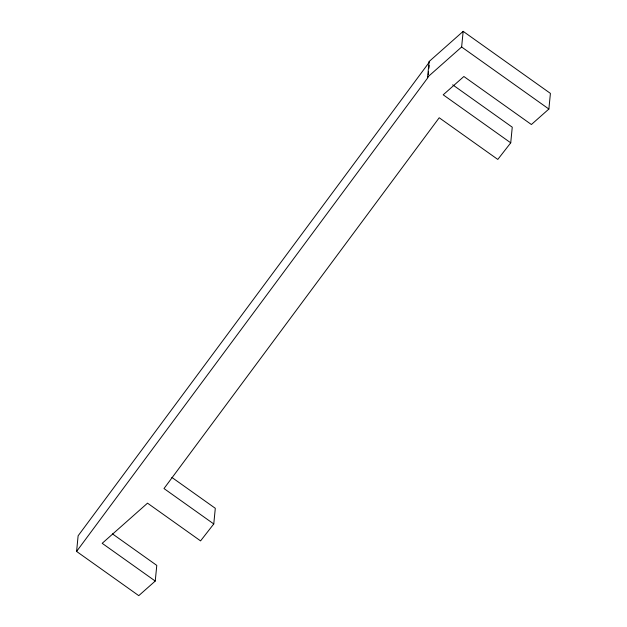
<?xml version="1.0" encoding="UTF-8"?>
<svg xmlns="http://www.w3.org/2000/svg" width="627" height="627" viewBox="0 0 627 627"><rect width="100%" height="100%" fill="white"/><g stroke="black" fill="none" stroke-linecap="round" stroke-linejoin="round"><path stroke-width="0.94" d="M112.437 533.867L156.781 565.397L155.245 581.049L138.763 595.65L76.588 551.439L78.124 535.795L428.978 62.59M155.245 581.049L102.185 543.319L147.517 503.16L200.569 540.889L213.768 523.953L215.304 508.301L171.853 477.406M76.588 551.439L428.029 77.45L427.598 77.145L429.134 61.501L463.165 31.35L550.412 93.392L548.876 109.035L531.398 124.522L463.87 76.502L443.203 94.818L510.731 142.831L497.799 159.43L439.206 117.766L164 488.558L213.768 523.953M428.296 74.684L428.57 71.925M428.931 68.241L429.197 65.482M427.598 77.145L461.629 46.994L463.165 31.35M510.731 142.831L512.259 127.187L452.678 84.817M461.629 46.994L548.876 109.035M429.134 61.501L429.558 61.799"/></g></svg>
